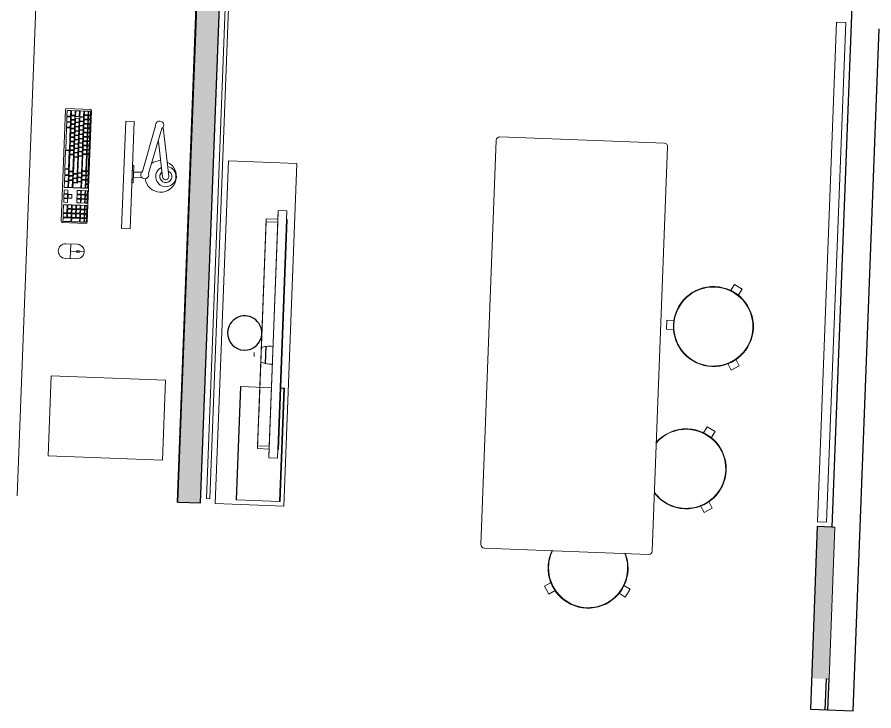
# Model space of a CAD drawing. Header units: millimetres. Extents: x 17567 to 83301, y -4294 to 56331.
# Drawn here: x 32158 to 35905, y 19135 to 22169 of the extents above; entities that cross this region are included whole.
import ezdxf

# ---------------------------------------------------------------- set-up
doc = ezdxf.new("R2010")
doc.units = ezdxf.units.MM
doc.header["$MEASUREMENT"] = 0
for name, color, linetype, lineweight in [('A-WALL-PATT', 111, 'Continuous', 13), ('E-ELEC-EQPM', 71, 'Continuous', 13), ('I-FURN', 40, 'Continuous', 13), ('I-FURN-PNLS', 40, 'Continuous', 13), ('I-WALL', 2, 'Continuous', 13), ('Q-CASE', 33, 'Continuous', 13), ('Q-SPCQ', 91, 'Continuous', 13)]:
    doc.layers.add(name, color=color, linetype=linetype, lineweight=lineweight)

# ---------------------------------------------------------------- blocks, each defined once
blk = doc.blocks.new('COM-001_Computer_Single_Monitor_SPA - COM-001_02 PC _ Monitor-1585396-GA PLAN - LEVEL 11')
at = {"layer": 'E-ELEC-EQPM'}
for p, q in [((-200.3, -200.7), (-200.3, -301.7)), ((292.6, -194.4), (-194, -194.4)), ((-176, -198.5), (-192, -198.5)), ((-192, -198.5), (-192, -206.5)), ((-192, -206.5), (-176, -206.5)), ((-176, -208.8), (-192, -208.8)), ((-192, -208.8), (-192, -224.8)), ((-192, -224.8), (-176, -224.8)), ((-176, -206.5), (-176, -198.5)), ((-176, -224.8), (-176, -208.8)), ((-157, -198.5), (-173, -198.5)), ((-173, -198.5), (-173, -206.5)), ((-173, -206.5), (-157, -206.5)), ((-157, -208.8), (-173, -208.8)), ((-173, -208.8), (-173, -224.8)), ((-173, -224.8), (-157, -224.8)), ((-157, -206.5), (-157, -198.5)), ((-157, -224.8), (-157, -208.8)), ((-138, -198.5), (-154, -198.5)), ((-154, -198.5), (-154, -206.5)), ((-154, -206.5), (-138, -206.5)), ((-138, -208.8), (-154, -208.8)), ((-154, -208.8), (-154, -224.8)), ((-154, -224.8), (-138, -224.8)), ((-138, -206.5), (-138, -198.5)), ((-138, -224.8), (-138, -208.8)), ((-119, -198.5), (-135, -198.5)), ((-135, -198.5), (-135, -206.5)), ((-135, -206.5), (-119, -206.5)), ((-119, -208.8), (-135, -208.8)), ((-135, -208.8), (-135, -224.8)), ((-135, -224.8), (-119, -224.8)), ((-119, -206.5), (-119, -198.5)), ((-119, -224.8), (-119, -208.8)), ((-100, -198.5), (-116, -198.5)), ((-116, -198.5), (-116, -206.5)), ((-116, -206.5), (-100, -206.5)), ((-100, -208.8), (-116, -208.8)), ((-116, -208.8), (-116, -224.8)), ((-116, -224.8), (-100, -224.8)), ((-100, -206.5), (-100, -198.5)), ((-100, -224.8), (-100, -208.8)), ((-81, -198.5), (-97, -198.5)), ((-97, -198.5), (-97, -206.5)), ((-97, -206.5), (-81, -206.5)), ((-81, -208.8), (-97, -208.8)), ((-97, -208.8), (-97, -224.8)), ((-97, -224.8), (-81, -224.8)), ((-81, -206.5), (-81, -198.5)), ((-81, -224.8), (-81, -208.8)), ((-62, -198.5), (-78, -198.5)), ((-78, -198.5), (-78, -206.5)), ((-78, -206.5), (-62, -206.5)), ((-62, -208.8), (-78, -208.8)), ((-78, -208.8), (-78, -224.8)), ((-78, -224.8), (-62, -224.8)), ((-62, -206.5), (-62, -198.5)), ((-62, -224.8), (-62, -208.8)), ((-43, -198.5), (-59, -198.5)), ((-59, -198.5), (-59, -206.5)), ((-59, -206.5), (-43, -206.5)), ((-43, -208.8), (-59, -208.8)), ((-59, -208.8), (-59, -224.8)), ((-59, -224.8), (-43, -224.8)), ((-43, -206.5), (-43, -198.5)), ((-43, -224.8), (-43, -208.8)), ((-24, -198.5), (-40, -198.5)), ((-40, -198.5), (-40, -206.5)), ((-40, -206.5), (-24, -206.5)), ((-24, -208.8), (-40, -208.8)), ((-40, -208.8), (-40, -224.8)), ((-40, -224.8), (-24, -224.8)), ((-24, -206.5), (-24, -198.5)), ((-24, -224.8), (-24, -208.8)), ((-5, -198.5), (-21, -198.5)), ((-21, -198.5), (-21, -206.5)), ((-21, -206.5), (-5, -206.5)), ((-5, -208.8), (-21, -208.8)), ((-21, -208.8), (-21, -224.8)), ((-21, -224.8), (-5, -224.8)), ((-5, -206.5), (-5, -198.5)), ((-5, -224.8), (-5, -208.8)), ((69, -198.5), (-2, -198.5)), ((-2, -198.5), (-2, -206.5)), ((-2, -206.5), (69, -206.5)), ((69, -208.8), (-2, -208.8)), ((-2, -208.8), (-2, -224.8)), ((-2, -224.8), (69, -224.8)), ((69, -206.5), (69, -198.5)), ((69, -224.8), (69, -208.8)), ((88, -198.5), (72, -198.5)), ((72, -198.5), (72, -206.5)), ((72, -206.5), (88, -206.5)), ((88, -208.8), (72, -208.8)), ((72, -208.8), (72, -224.8)), ((72, -224.8), (88, -224.8)), ((88, -206.5), (88, -198.5)), ((88, -224.8), (88, -208.8)), ((107, -198.5), (91, -198.5)), ((91, -198.5), (91, -206.5)), ((91, -206.5), (107, -206.5)), ((107, -208.8), (91, -208.8)), ((91, -208.8), (91, -224.8)), ((91, -224.8), (107, -224.8)), ((107, -206.5), (107, -198.5)), ((107, -224.8), (107, -208.8)), ((126, -198.5), (110, -198.5)), ((110, -198.5), (110, -206.5)), ((110, -206.5), (126, -206.5)), ((145, -208.8), (110, -208.8)), ((110, -208.8), (110, -225.1)), ((126, -206.5), (126, -198.5)), ((145, -198.5), (129, -198.5)), ((129, -198.5), (129, -206.5)), ((129, -206.5), (145, -206.5)), ((145, -206.5), (145, -198.5)), ((145, -225.1), (145, -208.8)), ((172.5, -198.5), (156.5, -198.5)), ((156.5, -198.5), (156.5, -206.5)), ((156.5, -206.5), (172.5, -206.5)), ((172.5, -208.8), (156.5, -208.8)), ((156.5, -208.8), (156.5, -225.1)), ((172.5, -206.5), (172.5, -198.5)), ((172.5, -225.1), (172.5, -208.8)), ((191.5, -198.5), (175.5, -198.5)), ((175.5, -198.5), (175.5, -206.5)), ((175.5, -206.5), (191.5, -206.5)), ((191.5, -208.8), (175.5, -208.8)), ((175.5, -208.8), (175.5, -225.1)), ((191.5, -206.5), (191.5, -198.5)), ((191.5, -225.1), (191.5, -208.8)), ((210.5, -198.5), (194.5, -198.5)), ((194.5, -198.5), (194.5, -206.5)), ((194.5, -206.5), (210.5, -206.5)), ((210.5, -208.8), (194.5, -208.8)), ((194.5, -208.8), (194.5, -225.1)), ((210.5, -206.5), (210.5, -198.5)), ((210.5, -225.1), (210.5, -208.8)), ((236.8, -198.5), (220.8, -198.5)), ((220.8, -198.5), (220.8, -206.5)), ((220.8, -206.5), (236.8, -206.5)), ((236.8, -208.8), (220.8, -208.8)), ((220.8, -208.8), (220.8, -225.1)), ((236.8, -206.5), (236.8, -198.5)), ((236.8, -225.1), (236.8, -208.8)), ((255.8, -198.5), (239.8, -198.5)), ((239.8, -198.5), (239.8, -206.5)), ((239.8, -206.5), (255.8, -206.5)), ((255.8, -208.8), (239.8, -208.8)), ((239.8, -208.8), (239.8, -225.1)), ((255.8, -206.5), (255.8, -198.5)), ((255.8, -225.1), (255.8, -208.8)), ((274.8, -198.5), (258.8, -198.5)), ((258.8, -198.5), (258.8, -206.5)), ((258.8, -206.5), (274.8, -206.5)), ((274.8, -208.8), (258.8, -208.8)), ((258.8, -208.8), (258.8, -225.1)), ((274.8, -206.5), (274.8, -198.5)), ((274.8, -225.1), (274.8, -208.8)), ((293.8, -198.5), (277.8, -198.5)), ((277.8, -198.5), (277.8, -206.5)), ((277.8, -206.5), (293.8, -206.5)), ((293.8, -208.8), (277.8, -208.8)), ((277.8, -208.8), (277.8, -225.1)), ((293.8, -206.5), (293.8, -198.5)), ((293.8, -225.1), (293.8, -208.8)), ((298.9, -305.7), (298.9, -200.7)), ((420.4, -233.4), (420.4, -224.6)), ((423.4, -221.6), (423.4, -202.4)), ((426.4, -233.4), (426.4, -224.6)), ((-192, -227.5), (-167, -227.5)), ((-192, -227.5), (-192, -243.5)), ((-192, -243.5), (-167, -243.5)), ((-167, -246.5), (-192, -246.5)), ((-192, -246.5), (-192, -262.5)), ((-167, -243.5), (-167, -227.5)), ((-167, -262.5), (-167, -246.5)), ((-148, -227.5), (-164, -227.5)), ((-164, -227.5), (-164, -243.5)), ((-164, -243.5), (-148, -243.5)), ((-143, -246.5), (-159, -246.5)), ((-159, -246.5), (-159, -262.5)), ((-148, -243.5), (-148, -227.5)), ((-129, -227.5), (-145, -227.5)), ((-145, -227.5), (-145, -243.5)), ((-145, -243.5), (-129, -243.5)), ((-143, -262.5), (-143, -246.5)), ((-124, -246.5), (-140, -246.5)), ((-140, -246.5), (-140, -262.5)), ((-129, -243.5), (-129, -227.5)), ((-110, -227.5), (-126, -227.5)), ((-126, -227.5), (-126, -243.5)), ((-126, -243.5), (-110, -243.5)), ((-124, -262.5), (-124, -246.5)), ((-105, -246.5), (-121, -246.5)), ((-121, -246.5), (-121, -262.5)), ((-110, -243.5), (-110, -227.5)), ((-91, -227.5), (-107, -227.5)), ((-107, -227.5), (-107, -243.5)), ((-107, -243.5), (-91, -243.5)), ((-105, -262.5), (-105, -246.5)), ((-86, -246.5), (-102, -246.5)), ((-102, -246.5), (-102, -262.5)), ((-91, -243.5), (-91, -227.5)), ((-72, -227.5), (-88, -227.5)), ((-88, -227.5), (-88, -243.5)), ((-88, -243.5), (-72, -243.5)), ((-86, -262.5), (-86, -246.5)), ((-67, -246.5), (-83, -246.5)), ((-83, -246.5), (-83, -262.5)), ((-72, -243.5), (-72, -227.5)), ((-53, -227.5), (-69, -227.5)), ((-69, -227.5), (-69, -243.5)), ((-69, -243.5), (-53, -243.5)), ((-67, -262.5), (-67, -246.5)), ((-48, -246.5), (-64, -246.5)), ((-64, -246.5), (-64, -262.5)), ((-53, -243.5), (-53, -227.5)), ((-34, -227.5), (-50, -227.5)), ((-50, -227.5), (-50, -243.5)), ((-50, -243.5), (-34, -243.5)), ((-48, -262.5), (-48, -246.5)), ((-29, -246.5), (-45, -246.5)), ((-45, -246.5), (-45, -262.5)), ((-34, -243.5), (-34, -227.5)), ((-15, -227.5), (-31, -227.5)), ((-31, -227.5), (-31, -243.5)), ((-31, -243.5), (-15, -243.5)), ((-29, -262.5), (-29, -246.5)), ((-10, -246.5), (-26, -246.5)), ((-26, -246.5), (-26, -262.5)), ((-15, -243.5), (-15, -227.5)), ((4, -227.5), (-12, -227.5)), ((-12, -227.5), (-12, -243.5)), ((-12, -243.5), (4, -243.5)), ((-10, -262.5), (-10, -246.5)), ((9, -246.5), (-7, -246.5)), ((-7, -246.5), (-7, -262.5)), ((4, -243.5), (4, -227.5)), ((78, -227.5), (7, -227.5)), ((7, -227.5), (7, -243.5)), ((7, -243.5), (78, -243.5)), ((9, -262.5), (9, -246.5)), ((83, -246.5), (12, -246.5)), ((12, -246.5), (12, -262.5)), ((78, -243.5), (78, -227.5)), ((97, -227.5), (81, -227.5)), ((81, -227.5), (81, -243.5)), ((81, -243.5), (97, -243.5)), ((83, -262.5), (83, -246.5)), ((102, -246.5), (86, -246.5)), ((86, -246.5), (86, -262.5)), ((97, -243.5), (97, -227.5)), ((116, -227.5), (100, -227.5)), ((100, -227.5), (100, -243.5)), ((100, -243.5), (116, -243.5)), ((102, -262.5), (102, -246.5)), ((121, -246.5), (105, -246.5)), ((105, -246.5), (105, -262.5)), ((110, -225.1), (145, -225.1)), ((116, -243.5), (116, -227.5)), ((119, -227.5), (145, -227.5)), ((119, -227.5), (119, -243.5)), ((119, -243.5), (124, -243.5)), ((121, -262.5), (121, -246.5)), ((124, -243.5), (124, -262.5)), ((145, -262.5), (145, -227.5)), ((156.5, -225.1), (172.5, -225.1)), ((172.5, -227.5), (156.5, -227.5)), ((156.5, -243.5), (156.5, -227.5)), ((156.5, -243.5), (172.5, -243.5)), ((172.5, -227.5), (172.5, -243.5)), ((175.5, -225.1), (191.5, -225.1)), ((191.5, -227.5), (175.5, -227.5)), ((175.5, -243.5), (175.5, -227.5)), ((175.5, -243.5), (191.5, -243.5)), ((191.5, -227.5), (191.5, -243.5)), ((194.5, -225.1), (210.5, -225.1)), ((194.5, -227.5), (194.5, -243.5)), ((194.5, -227.5), (210.5, -227.5)), ((210.5, -243.5), (194.5, -243.5)), ((210.5, -243.5), (210.5, -227.5)), ((220.8, -225.1), (236.8, -225.1)), ((236.8, -227.5), (220.8, -227.5)), ((220.8, -227.5), (220.8, -243.8)), ((220.8, -243.8), (236.8, -243.8)), ((236.8, -246.5), (220.8, -246.5)), ((220.8, -246.5), (220.8, -262.8)), ((236.8, -243.8), (236.8, -227.5)), ((236.8, -262.8), (236.8, -246.5)), ((239.8, -225.1), (255.8, -225.1)), ((255.8, -227.5), (239.8, -227.5)), ((239.8, -227.5), (239.8, -243.8)), ((239.8, -243.8), (255.8, -243.8)), ((255.8, -246.5), (239.8, -246.5)), ((239.8, -246.5), (239.8, -262.8)), ((255.8, -243.8), (255.8, -227.5)), ((255.8, -262.8), (255.8, -246.5)), ((258.8, -225.1), (274.8, -225.1)), ((274.8, -227.5), (258.8, -227.5)), ((258.8, -227.5), (258.8, -243.8)), ((258.8, -243.8), (274.8, -243.8)), ((274.8, -246.5), (258.8, -246.5)), ((258.8, -246.5), (258.8, -262.8)), ((274.8, -243.8), (274.8, -227.5)), ((274.8, -262.8), (274.8, -246.5)), ((277.8, -225.1), (293.8, -225.1)), ((293.8, -227.5), (277.8, -227.5)), ((277.8, -227.5), (277.8, -262.8)), ((293.8, -262.8), (293.8, -227.5)), ((391.8, -284.3), (391.8, -234.2)), ((423.5, -262.8), (423.5, -236.4)), ((455.3, -234.2), (455.3, -284.3)), ((-192, -262.5), (-167, -262.5)), ((-172, -265.5), (-192, -265.5)), ((-192, -265.5), (-192, -281.5)), ((-192, -281.5), (-172, -281.5)), ((-167, -284.5), (-192, -284.5)), ((-192, -284.5), (-192, -300.5)), ((-172, -281.5), (-172, -265.5)), ((-153, -265.5), (-169, -265.5)), ((-169, -265.5), (-169, -281.5)), ((-169, -281.5), (-153, -281.5)), ((-167, -300.5), (-167, -284.5)), ((-143, -284.5), (-164, -284.5)), ((-164, -284.5), (-164, -300.5)), ((-159, -262.5), (-143, -262.5)), ((-153, -281.5), (-153, -265.5)), ((-134, -265.5), (-150, -265.5)), ((-150, -265.5), (-150, -281.5)), ((-150, -281.5), (-134, -281.5)), ((-143, -300.5), (-143, -284.5)), ((-140, -262.5), (-124, -262.5)), ((-119, -284.5), (-140, -284.5)), ((-140, -284.5), (-140, -300.5)), ((-134, -281.5), (-134, -265.5)), ((-115, -265.5), (-131, -265.5)), ((-131, -265.5), (-131, -281.5)), ((-131, -281.5), (-115, -281.5)), ((-121, -262.5), (-105, -262.5)), ((-119, -300.5), (-119, -284.5)), ((-19, -284.5), (-116, -284.5)), ((-116, -284.5), (-116, -300.5)), ((-115, -281.5), (-115, -265.5)), ((-96, -265.5), (-112, -265.5)), ((-112, -265.5), (-112, -281.5)), ((-112, -281.5), (-96, -281.5)), ((-102, -262.5), (-86, -262.5)), ((-96, -281.5), (-96, -265.5)), ((-77, -265.5), (-93, -265.5)), ((-93, -265.5), (-93, -281.5)), ((-93, -281.5), (-77, -281.5)), ((-83, -262.5), (-67, -262.5)), ((-77, -281.5), (-77, -265.5)), ((-58, -265.5), (-74, -265.5)), ((-74, -265.5), (-74, -281.5)), ((-74, -281.5), (-58, -281.5)), ((-64, -262.5), (-48, -262.5)), ((-58, -281.5), (-58, -265.5)), ((-39, -265.5), (-55, -265.5)), ((-55, -265.5), (-55, -281.5)), ((-55, -281.5), (-39, -281.5)), ((-45, -262.5), (-29, -262.5)), ((-39, -281.5), (-39, -265.5)), ((-20, -265.5), (-36, -265.5)), ((-36, -265.5), (-36, -281.5)), ((-36, -281.5), (-20, -281.5)), ((-26, -262.5), (-10, -262.5)), ((-20, -281.5), (-20, -265.5)), ((-19, -300.5), (-19, -284.5)), ((-1, -265.5), (-17, -265.5)), ((-17, -265.5), (-17, -281.5)), ((-17, -281.5), (-1, -281.5)), ((63, -284.5), (-16, -284.5)), ((-16, -284.5), (-16, -300.5)), ((-7, -262.5), (9, -262.5)), ((-1, -281.5), (-1, -265.5)), ((73, -265.5), (2, -265.5)), ((2, -265.5), (2, -281.5)), ((2, -281.5), (73, -281.5)), ((12, -262.5), (83, -262.5)), ((63, -300.5), (63, -284.5)), ((90, -284.5), (66, -284.5)), ((66, -284.5), (66, -300.5)), ((73, -281.5), (73, -265.5)), ((92, -265.5), (76, -265.5)), ((76, -265.5), (76, -281.5)), ((76, -281.5), (92, -281.5)), ((86, -262.5), (102, -262.5)), ((90, -300.5), (90, -284.5)), ((92, -281.5), (92, -265.5)), ((117, -284.5), (93, -284.5)), ((93, -284.5), (93, -300.5)), ((111, -265.5), (95, -265.5)), ((95, -265.5), (95, -281.5)), ((95, -281.5), (111, -281.5)), ((105, -262.5), (121, -262.5)), ((111, -281.5), (111, -265.5)), ((145, -265.5), (114, -265.5)), ((114, -265.5), (114, -281.5)), ((114, -281.5), (145, -281.5)), ((117, -300.5), (117, -284.5)), ((145, -284.5), (120, -284.5)), ((120, -284.5), (120, -300.5)), ((124, -262.5), (145, -262.5)), ((145, -281.5), (145, -265.5)), ((145, -300.5), (145, -284.5)), ((172.5, -284.5), (156.5, -284.5)), ((156.5, -300.5), (156.5, -284.5)), ((172.5, -284.5), (172.5, -300.5)), ((191.5, -265.5), (175.5, -265.5)), ((175.5, -281.5), (175.5, -265.5)), ((175.5, -281.5), (191.5, -281.5)), ((191.5, -284.5), (175.5, -284.5)), ((175.5, -300.5), (175.5, -284.5)), ((191.5, -265.5), (191.5, -281.5)), ((191.5, -284.5), (191.5, -300.5)), ((194.5, -284.5), (194.5, -300.5)), ((194.5, -284.5), (210.5, -284.5)), ((210.5, -300.5), (210.5, -284.5)), ((220.8, -262.8), (236.8, -262.8)), ((236.8, -265.5), (220.8, -265.5)), ((220.8, -265.5), (220.8, -281.8)), ((220.8, -281.8), (236.8, -281.8)), ((255.8, -284.5), (220.8, -284.5)), ((220.8, -284.5), (220.8, -300.8)), ((236.8, -281.8), (236.8, -265.5)), ((239.8, -262.8), (255.8, -262.8)), ((255.8, -265.5), (239.8, -265.5)), ((239.8, -265.5), (239.8, -281.8)), ((239.8, -281.8), (255.8, -281.8)), ((255.8, -281.8), (255.8, -265.5)), ((255.8, -300.8), (255.8, -284.5)), ((258.8, -262.8), (274.8, -262.8)), ((274.8, -265.5), (258.8, -265.5)), ((258.8, -265.5), (258.8, -281.8)), ((258.8, -281.8), (274.8, -281.8)), ((274.8, -284.5), (258.8, -284.5)), ((258.8, -284.5), (258.8, -300.8)), ((274.8, -281.8), (274.8, -265.5)), ((274.8, -300.8), (274.8, -284.5)), ((277.8, -262.8), (293.8, -262.8)), ((293.8, -265.5), (277.8, -265.5)), ((277.8, -265.5), (277.8, -300.8)), ((293.8, -300.8), (293.8, -265.5)), ((391.8, -262.8), (455.3, -262.8)), ((292.6, -308), (-194, -308)), ((-192, -300.5), (-167, -300.5)), ((-164, -300.5), (-143, -300.5)), ((-140, -300.5), (-119, -300.5)), ((-116, -300.5), (-19, -300.5)), ((-16, -300.5), (63, -300.5)), ((66, -300.5), (90, -300.5)), ((93, -300.5), (117, -300.5)), ((120, -300.5), (145, -300.5)), ((156.5, -300.5), (172.5, -300.5)), ((175.5, -300.5), (191.5, -300.5)), ((210.5, -300.5), (194.5, -300.5)), ((220.8, -300.8), (255.8, -300.8)), ((258.8, -300.8), (274.8, -300.8)), ((277.8, -300.8), (293.8, -300.8))]:
    blk.add_line(p, q, dxfattribs=at)
for centre, radius, start, end in [((423.5, -234.2), 31.8, 360, 180), ((423.4, -224.6), 3, 0, 180), ((423.4, -233.4), 3, 180, 0), ((423.5, -284.3), 31.8, 180, 360)]:
    blk.add_arc(centre, radius, start, end, dxfattribs=at)
for centre, major_axis, start_param, end_param in [((-194, -200.7), (-6.35, 0), 4.712389, 6.283185), ((292.6, -200.7), (-6.35, 0), 3.141593, 4.712389), ((-194, -301.7), (6.35, 0), 3.141593, 4.712389), ((292.6, -301.7), (6.35, 0), 4.712389, 6.283185)]:
    blk.add_ellipse(centre, major_axis=major_axis, ratio=0.996195, start_param=start_param, end_param=end_param, dxfattribs=at)
at = {"layer": 'I-FURN'}
for p, q in [((-154, -5.7), (-154, -42.7)), ((315.9, -5.7), (-154, -5.7)), ((315.9, -5.7), (315.9, -42.7)), ((-154, -42.7), (315.9, -42.7))]:
    blk.add_line(p, q, dxfattribs=at)
blk = doc.blocks.new('BRA-004_Bracket_Adjustable_Monitor_Arm_Single_SPA - BRA-004-1585485-GA PLAN - LEVEL 11')
at = {"layer": 'I-FURN-PNLS'}
for p, q in [((-142.3, 33.1), (70.2, 66.3)), ((74.5, 38.7), (-79.4, 14.7)), ((54.2, -50.1), (-147.3, 0.1)), ((62, -23.1), (-136.7, 27.8)), ((57.7, -88.2), (57.7, -53.5)), ((79.6, -88.2), (79.6, -53.2)), ((28.8, -88.2), (28.8, -94.6)), ((105, -88.2), (28.8, -88.2)), ((28.8, -94.6), (105, -94.6)), ((105, -94.6), (105, -88.2))]:
    blk.add_line(p, q, dxfattribs=at)
for centre, radius, start, end in [((72.2, 30.2), 69, 280.9859, 157.4733), ((72.2, 52.9), 44.3, 207.7806, 171.0593), ((72.2, 52.9), 26.4, 221.7589, 158.0263), ((72.4, 52.5), 13.9, 278.8785, 98.8785), ((-151.5, 17.6), 18, 34.4237, 283.6518), ((72.2, 30.2), 69, 182.1725, 217.3837), ((68, -39.5), 17.5, 217.7022, 110.3251)]:
    blk.add_arc(centre, radius, start, end, dxfattribs=at)
blk = doc.blocks.new('BVN_Resource Bay Bench Storage_EX-026 - EX-026_1-4195213-GA PLAN - LEVEL 11')
at = {"layer": 'Q-CASE'}
for p, q in [((2397.6, 567.6), (-2308.2, 567.6)), ((-2308.2, -132.4), (2397.6, -132.4))]:
    blk.add_line(p, q, dxfattribs=at)
blk = doc.blocks.new('BVN_Electrical Fixtures_Fixed Screen - SCR-001_3-3998705-GA PLAN - LEVEL 11')
at = {"layer": 'E-ELEC-EQPM'}
for p, q in [((-234, 0), (-234, -50.8)), ((-221.2, 0), (-221.2, -50.8)), ((759.2, 0), (-221.2, 0)), ((759.2, -50.8), (759.2, 0)), ((771.9, 0), (-234, 0)), ((529.2, 0), (-92.8, 0)), ((771.9, -50.8), (771.9, 0)), ((-234, -50.8), (-272, -50.8)), ((-272, -50.8), (-272, -88.9)), ((-221.2, -50.8), (-272, -50.8)), ((-272, -50.8), (-272, -88.9)), ((810, -50.8), (-272, -50.8)), ((-272, -50.8), (-272, -88.9)), ((759.2, -50.8), (-221.2, -50.8)), ((810, -50.8), (759.2, -50.8)), ((810, -50.8), (771.9, -50.8)), ((810, -88.9), (810, -50.8)), ((810, -88.9), (810, -50.8)), ((810, -88.9), (810, -50.8)), ((-272, -88.9), (-234, -88.9)), ((-272, -88.9), (810, -88.9)), ((-272, -88.9), (810, -88.9)), ((-234, -88.9), (-234, -92.3)), ((-234, -92.3), (771.9, -92.3)), ((771.9, -88.9), (810, -88.9)), ((771.9, -92.3), (771.9, -88.9))]:
    blk.add_line(p, q, dxfattribs=at)
blk = doc.blocks.new('Keyboard _ Mouse - COM004-V79-GA PLAN - LEVEL 11')
at = {"layer": 'Q-SPCQ'}
for p, q in [((247.3, -247.1), (-248, -247.1)), ((-248, -249.4), (-248, -247.1)), ((-248, -436.8), (-248, -249.4)), ((-248, -249.4), (247.3, -249.4)), ((247.3, -247.1), (247.3, -249.4)), ((247.3, -249.4), (247.3, -383)), ((380.9, -302.5), (398.2, -302.5)), ((352, -352.7), (427.1, -352.7)), ((352.1, -351.9), (427, -351.9)), ((352.9, -351.9), (352.9, -352.7)), ((352.9, -352.7), (352.9, -351.9)), ((426.2, -352.7), (426.2, -351.9)), ((426.2, -351.9), (426.2, -352.7)), ((-248, -439.9), (-248, -436.8)), ((247.3, -436.8), (-248, -436.8)), ((-248, -439.9), (247.3, -439.9)), ((247.3, -421.1), (247.3, -436.8)), ((247.3, -436.8), (247.3, -439.9))]:
    blk.add_line(p, q, dxfattribs=at)
for centre, radius, start, end in [((432.5, -365.7), 81.5, 157.2902, 170.2657), ((346.6, -365.7), 81.5, 9.7343, 23.4054), ((474.9, -373), 124.6, 170.6435, 184.6288), ((304.2, -373), 124.6, 355.3712, 9.3565), ((393.6, -372), 52.3, 250.5536, 265.4994), ((385.4, -372), 52.3, 274.5006, 289.4464)]:
    blk.add_arc(centre, radius, start, end, dxfattribs=at)
blk = doc.blocks.new('Existing Furniture_Aalto Stool 60_EC4 - EC4A-10015310-GA PLAN - LEVEL 11')
at = {"layer": 'I-FURN'}
for p, q in [((20, 205), (-20, 205)), ((-20, 172.8), (-20, 205)), ((20, 205), (20, 172.8)), ((-187.5, -85.2), (-159.6, -69.1)), ((159.6, -69.1), (187.5, -85.2)), ((-187.5, -85.2), (-167.5, -119.8)), ((-139.6, -103.7), (-167.5, -119.8)), ((167.5, -119.8), (139.6, -103.7)), ((167.5, -119.8), (187.5, -85.2))]:
    blk.add_line(p, q, dxfattribs=at)
for radius, start, end in [(175, 360, 180), (173, 360, 180), (173, 0, 180), (175, 180, 360), (173, 180, 360), (173, 180, 0)]:
    blk.add_arc((0, 0), radius, start, end, dxfattribs=at)
blk = doc.blocks.new('Existing Furniture_Aalto Stool 60_EC4 - EC4A-V81-GA PLAN - LEVEL 11')
at = {"layer": 'I-FURN'}
for p, q in [((-187.5, -85.2), (-159.6, -69.1)), ((159.6, -69.1), (187.5, -85.2)), ((-187.5, -85.2), (-167.5, -119.8)), ((-139.6, -103.7), (-167.5, -119.8)), ((167.5, -119.8), (139.6, -103.7)), ((167.5, -119.8), (187.5, -85.2))]:
    blk.add_line(p, q, dxfattribs=at)
for radius, start, end in [(175, 128.9493, 180), (173, 128.1078, 180), (173, 128.1078, 180), (173, 360, 51.8922), (173, 0, 51.8922), (175, 360, 51.0507), (175, 180, 360), (173, 180, 360), (173, 180, 0)]:
    blk.add_arc((0, 0), radius, start, end, dxfattribs=at)
blk = doc.blocks.new('BVN_Electrical Fixtures_Existing Power _ Data Pole_Single - BVN_Electrical Fixtures_Existing Power _ Data Pole_Single-5867652-GA PLAN - LEVEL 11')
at = {"layer": 'Q-CASE', "lineweight": 30}
for start, end in [(360, 180), (180, 360)]:
    blk.add_arc((0, 0), 75, start, end, dxfattribs=at)
blk = doc.blocks.new('BVN_Equipment_Guillotine_EX-014 - EX-014_1-3149306-GA PLAN - LEVEL 11')
at = {"layer": 'E-ELEC-EQPM'}
for p, q in [((175, 250), (-175, 250)), ((-175, 250), (-175, -250)), ((175, -250), (175, 250)), ((-175, -250), (175, -250))]:
    blk.add_line(p, q, dxfattribs=at)
blk = doc.blocks.new('Quiet Room Shelf4 - Quiet Room Shelf-8347167-GA PLAN - LEVEL 11')
at = {"layer": 'Q-CASE'}
for p, q in [((-48440.6, 20484.8), (-48740.6, 20484.8)), ((-48740.6, 20484.8), (-48740.6, 18984.8)), ((-48440.6, 18984.8), (-48440.6, 20484.8)), ((-48740.6, 18984.8), (-48440.6, 18984.8))]:
    blk.add_line(p, q, dxfattribs=at)
blk = doc.blocks.new('Existing Furniture_Rectangular Meeting Table_ET2 - ET2-9694637-GA PLAN - LEVEL 11')
at = {"layer": 'I-FURN'}
for p, q in [((885, 426), (-885, 426)), ((-900, 411), (-900, -309)), ((900, -309), (900, 411)), ((-885, -324), (-422.7, -324)), ((-422.7, -324), (421.3, -324)), ((421.3, -324), (885, -324))]:
    blk.add_line(p, q, dxfattribs=at)
for centre, start, end in [((-885, 411), 90, 180), ((885, 411), 360, 90), ((-885, -309), 180, 270), ((885, -309), 270, 0)]:
    blk.add_arc(centre, 15, start, end, dxfattribs=at)
blk = doc.blocks.new('Existing Furniture_Aalto Stool 60_EC4 - EC4A-V181-GA PLAN - LEVEL 11')
at = {"layer": 'I-FURN'}
for p, q in [((-187.5, -85.2), (-159.6, -69.1)), ((159.6, -69.1), (187.5, -85.2)), ((-187.5, -85.2), (-167.5, -119.8)), ((-139.6, -103.7), (-167.5, -119.8)), ((167.5, -119.8), (139.6, -103.7)), ((167.5, -119.8), (187.5, -85.2))]:
    blk.add_line(p, q, dxfattribs=at)
for radius, start, end in [(175, 156.0417, 180), (173, 155.752, 180), (173, 155.752, 180), (173, 360, 24.248), (173, 0, 24.248), (175, 360, 23.9583), (175, 180, 360), (173, 180, 360), (173, 180, 0)]:
    blk.add_arc((0, 0), radius, start, end, dxfattribs=at)

msp = doc.modelspace()

# ---------------------------------------------------------------- hatches: boundary and pattern name
at = {"layer": 'A-WALL-PATT'}
for color, points in [(256, [(32959.8, 20044.4), (32859.9, 20048.2), (33039.2, 24750.6), (33139.1, 24746.8)]), (7, [(35709.5, 19274.1), (35632.5, 19277), (35657.9, 19941.5), (35734.8, 19938.6)])]:
    msp.add_hatch(color=color, dxfattribs=at).paths.add_polyline_path(points)

# ---------------------------------------------------------------- linework, layer by layer
at = {"layer": 'I-WALL', "lineweight": 30}
for p, q in [((32959.8, 20044.4), (33143.8, 24870.7)), ((33039.2, 24750.6), (32859.9, 20048.2)), ((35900.4, 24623.5), (35721.8, 19939.1)), ((35815.3, 19135), (35929, 22117.8)), ((32859.9, 20048.2), (32959.8, 20044.4)), ((35657.9, 19941.5), (35627.4, 19142.1)), ((35721.8, 19939.1), (35657.9, 19941.5)), ((35696.5, 19274.6), (35691.3, 19139.7)), ((35704.3, 19139.2), (35709.5, 19274.1)), ((35627.4, 19142.1), (35815.3, 19135))]:
    msp.add_line(p, q, dxfattribs=at)
at = {"layer": 'I-WALL'}
for p, q in [((32985.6, 20063.4), (33068.9, 22249.6)), ((33083.9, 22249.1), (33000.6, 20062.9)), ((35658.6, 19961.5), (35742, 22147.7)), ((35742, 22147.7), (35782, 22146.2)), ((35782, 22146.2), (35698.6, 19960)), ((33000.6, 20062.9), (32985.6, 20063.4)), ((35658.6, 19961.5), (35698.6, 19960)), ((35734.8, 19938.6), (35709.5, 19274.1)), ((35721.8, 19939.1), (35734.8, 19938.6)), ((35709.5, 19274.1), (35696.5, 19274.6))]:
    msp.add_line(p, q, dxfattribs=at)

# ---------------------------------------------------------------- block references
at = {"layer": 'E-ELEC-EQPM'}
for name, p, rotation in [('COM-001_Computer_Single_Monitor_SPA - COM-001_02 PC _ Monitor-1585396-GA PLAN - LEVEL 11', (32669.8, 21558.3), 267.8165250542608), ('BVN_Electrical Fixtures_Fixed Screen - SCR-001_3-3998705-GA PLAN - LEVEL 11', (33218, 20516), 87.81652505426132), ('Keyboard _ Mouse - COM004-V79-GA PLAN - LEVEL 11', (32877.9, 20315.7), 87.81652505426041), ('BVN_Equipment_Guillotine_EX-014 - EX-014_1-3149306-GA PLAN - LEVEL 11', (32550.3, 20416.1), 87.81652505426113)]:
    msp.add_blockref(name, p, dxfattribs=dict(at, rotation=rotation))
at = {"layer": 'I-FURN'}
for name, p, rotation in [('Existing Furniture_Rectangular Meeting Table_ET2 - ET2-9694637-GA PLAN - LEVEL 11', (34645.7, 20730.7), 87.81652505426094), ('Existing Furniture_Aalto Stool 60_EC4 - EC4A-10015310-GA PLAN - LEVEL 11', (35203.4, 20816.1), 87.81652505426136), ('Existing Furniture_Aalto Stool 60_EC4 - EC4A-V81-GA PLAN - LEVEL 11', (35084.5, 20193.6), 87.81652505426136), ('Existing Furniture_Aalto Stool 60_EC4 - EC4A-V181-GA PLAN - LEVEL 11', (34655.2, 19759.1), 357.816525054261)]:
    msp.add_blockref(name, p, dxfattribs=dict(at, rotation=rotation))
at = {"layer": 'I-FURN-PNLS', "rotation": 267.8165250542608}
msp.add_blockref('BRA-004_Bracket_Adjustable_Monitor_Arm_Single_SPA - BRA-004-1585485-GA PLAN - LEVEL 11', (32758.1, 21546.2), dxfattribs=at)
at = {"layer": 'Q-CASE'}
for name, p, rotation in [('BVN_Resource Bay Bench Storage_EX-026 - EX-026_1-4195213-GA PLAN - LEVEL 11', (32381.5, 22465.8), 267.8165250542608), ('Quiet Room Shelf4 - Quiet Room Shelf-8347167-GA PLAN - LEVEL 11', (81006.7, -786.1), 357.816525054261), ('BVN_Electrical Fixtures_Existing Power _ Data Pole_Single - BVN_Electrical Fixtures_Existing Power _ Data Pole_Single-5867652-GA PLAN - LEVEL 11', (33153.3, 20787.6), 357.816525054261)]:
    msp.add_blockref(name, p, dxfattribs=dict(at, rotation=rotation))

doc.saveas('drawing.dxf')
